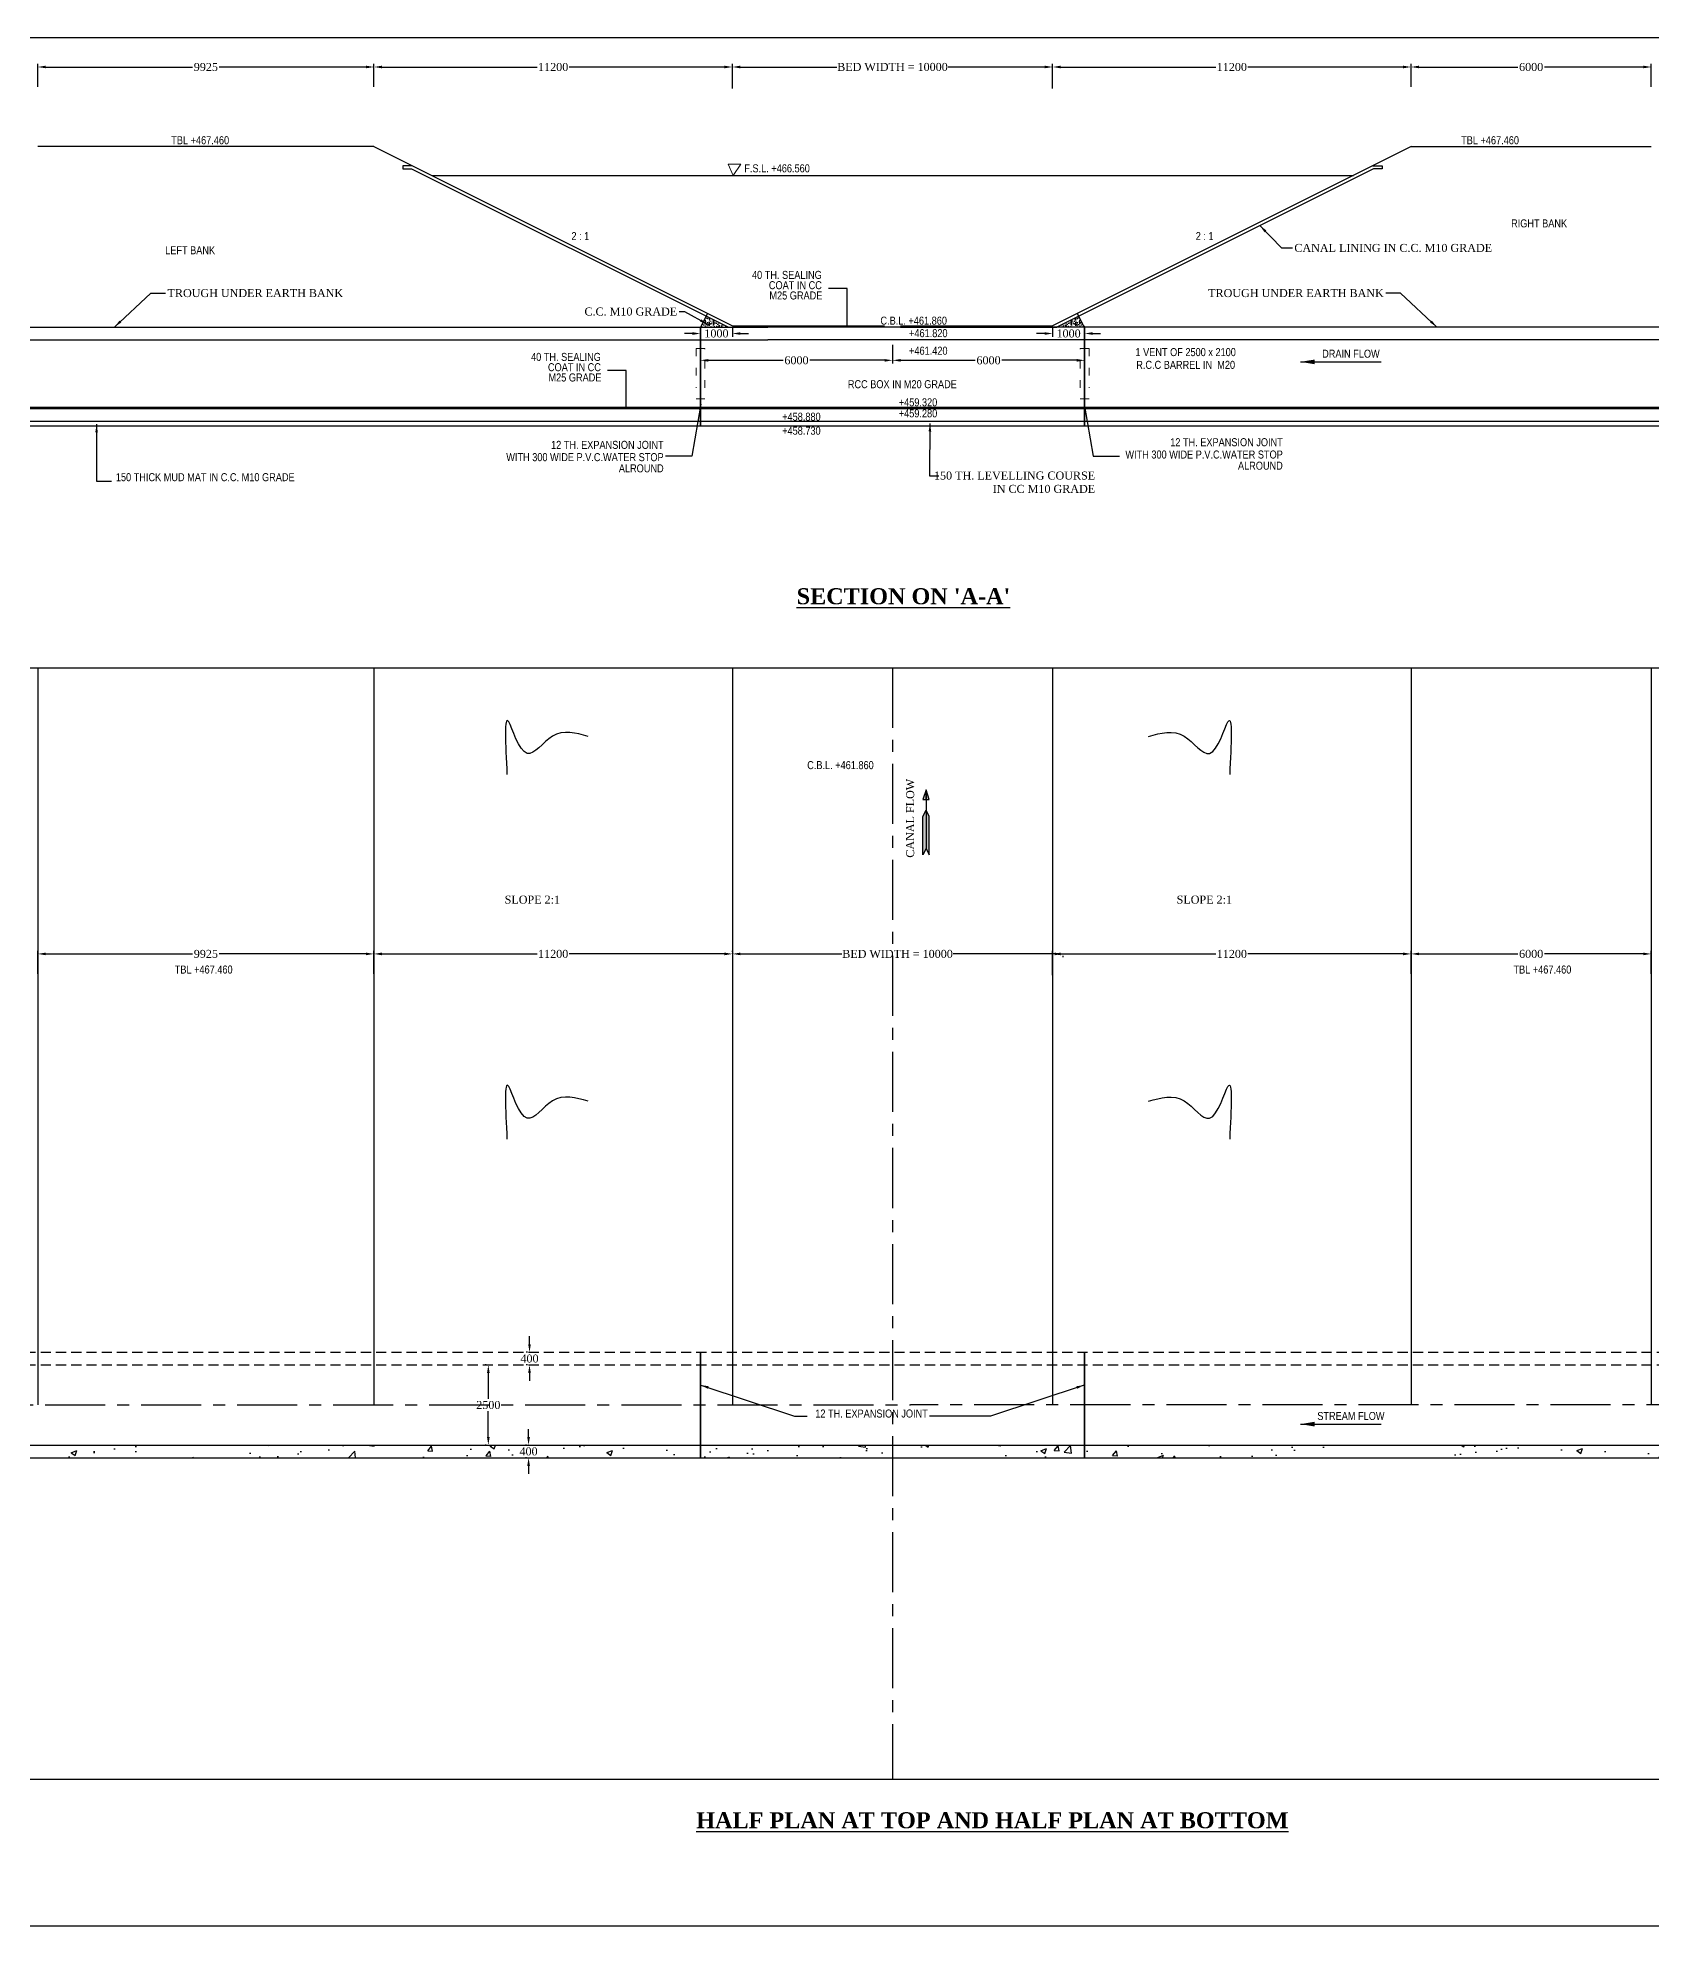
# Model space of a CAD drawing. Header units: millimetres. Extents: x 80 to 10631, y 46 to 2573.
# Drawn here: x 5536 to 6040, y 768 to 1358 of the extents above; entities that cross this region are included whole.
import ezdxf
from ezdxf.enums import TextEntityAlignment as Align

# ---------------------------------------------------------------- set-up
doc = ezdxf.new("R2010")
doc.units = ezdxf.units.MM
for name, pattern in [('ACAD_ISO03W100', [30, 12, -18]), ('CENTER', [2, 1.25, -0.25, 0.25, -0.25]), ('DASHED', [19.05, 12.7, -6.35])]:
    doc.linetypes.add(name, pattern=pattern)
doc.layers.add('STEEL', color=5, linetype='Continuous')
doc.layers.add('TEXT_GENERAL', color=4, linetype='Continuous')
doc.styles.add('ARIAL NARROW', font='ARIALN.TTF')
doc.styles.get("Standard").update_dxf_attribs({"font": 'times.ttf', "height": 2.5})
doc.styles.add('TNR_2.5', font='times.ttf', dxfattribs={"height": 2.5})
doc.dimstyles.new('STANDARD$7', dxfattribs={"dimtxt": 2, "dimasz": 2, "dimexe": 1.25, "dimexo": 0.625, "dimtad": 1, "dimdec": 0, "dimlfac": 0.5, "dimdsep": 46, "dimtxsty": 'Standard', "dimcen": 2.5, "dimadec": 0, "dimazin": 0, "dimtfac": 1, "dimtdec": 0, "dimtmove": 0, "dimatfit": 3, "dimfxl": 1, "dimtolj": 1, "dimtzin": 0, "dimarcsym": 0})
doc.dimstyles.new('STYLE_ESH', dxfattribs={"dimtxt": 2.5, "dimasz": 2.5, "dimexe": 1, "dimexo": 0.625, "dimtad": 0, "dimtih": 1, "dimtoh": 1, "dimdec": 0, "dimlfac": 100, "dimzin": 9, "dimdsep": 46, "dimtxsty": 'TNR_2.5', "dimcen": 2.5, "dimadec": 0, "dimazin": 2, "dimtfac": 1, "dimtdec": 0, "dimtofl": 0, "dimtmove": 2, "dimatfit": 3, "dimfxl": 1, "dimarcsym": 0})

# ---------------------------------------------------------------- blocks, each defined once
blk = doc.blocks.new('*D97')
at = {"color": 0, "lineweight": -2, "transparency": 16777216}
for p, q in [((5536.04, 1342.49), (5536.04, 1349.7)), ((5538.54, 1348.7), (5584.42, 1348.7)), ((5638.54, 1348.7), (5592.66, 1348.7)), ((5641.04, 1342.49), (5641.04, 1349.7))]:
    blk.add_line(p, q, dxfattribs=at)
at = {"color": 0, "transparency": 16777216}
for points in [[(5538.54, 1349.12), (5538.54, 1348.29), (5536.04, 1348.7)], [(5638.54, 1349.12), (5638.54, 1348.29), (5641.04, 1348.7)]]:
    blk.add_solid(points, dxfattribs=at)
at = {"layer": 'Defpoints', "color": 0, "transparency": 16777216}
for p in [(5641.04, 1348.7), (5536.04, 1341.86), (5641.04, 1341.86)]:
    blk.add_point(p, dxfattribs=at)
at = {"color": 0, "transparency": 16777216, "insert": (5588.54, 1348.7), "char_height": 2.5, "attachment_point": 5, "style": 'TNR_2.5'}
blk.add_mtext('9925', dxfattribs=at)
blk = doc.blocks.new('*D98')
at = {"color": 0, "lineweight": -2, "transparency": 16777216}
for p, q in [((5641.04, 1342.49), (5641.04, 1349.7)), ((5643.54, 1348.7), (5692.08, 1348.7)), ((5750.54, 1348.7), (5702, 1348.7)), ((5753.04, 1342.02), (5753.04, 1349.7))]:
    blk.add_line(p, q, dxfattribs=at)
at = {"color": 0, "transparency": 16777216}
for points in [[(5643.54, 1349.12), (5643.54, 1348.29), (5641.04, 1348.7)], [(5750.54, 1349.12), (5750.54, 1348.29), (5753.04, 1348.7)]]:
    blk.add_solid(points, dxfattribs=at)
at = {"layer": 'Defpoints', "color": 0, "transparency": 16777216}
for p in [(5753.04, 1348.7), (5641.04, 1341.86), (5753.04, 1341.39)]:
    blk.add_point(p, dxfattribs=at)
at = {"color": 0, "transparency": 16777216, "insert": (5697.04, 1348.7), "char_height": 2.5, "attachment_point": 5, "style": 'TNR_2.5'}
blk.add_mtext('11200', dxfattribs=at)
blk = doc.blocks.new('*D99')
at = {"layer": 'Defpoints', "color": 0, "transparency": 16777216}
for p in [(6040.04, 1348.7), (5965.04, 1341.86), (6040.04, 1341.86)]:
    blk.add_point(p, dxfattribs=at)
at = {"layer": 'TEXT_GENERAL', "color": 0, "lineweight": -2, "transparency": 16777216}
for p, q in [((5965.04, 1342.49), (5965.04, 1349.7)), ((5967.54, 1348.7), (5998.37, 1348.7)), ((6037.54, 1348.7), (6006.71, 1348.7)), ((6040.04, 1342.49), (6040.04, 1349.7))]:
    blk.add_line(p, q, dxfattribs=at)
at = {"layer": 'TEXT_GENERAL', "color": 0, "transparency": 16777216}
for points in [[(5967.54, 1349.12), (5967.54, 1348.29), (5965.04, 1348.7)], [(6037.54, 1349.12), (6037.54, 1348.29), (6040.04, 1348.7)]]:
    blk.add_solid(points, dxfattribs=at)
at = {"layer": 'TEXT_GENERAL', "color": 0, "lineweight": 5, "transparency": 16777216, "insert": (6002.54, 1348.7), "char_height": 2.5, "attachment_point": 5, "style": 'TNR_2.5'}
blk.add_mtext('6000', dxfattribs=at)
blk = doc.blocks.new('*D100')
at = {"color": 0, "lineweight": -2, "transparency": 16777216}
for p, q in [((5853.04, 1342.02), (5853.04, 1349.7)), ((5855.54, 1348.7), (5904.08, 1348.7)), ((5962.54, 1348.7), (5914, 1348.7)), ((5965.04, 1342.49), (5965.04, 1349.7))]:
    blk.add_line(p, q, dxfattribs=at)
at = {"color": 0, "transparency": 16777216}
for points in [[(5855.54, 1349.12), (5855.54, 1348.29), (5853.04, 1348.7)], [(5962.54, 1349.12), (5962.54, 1348.29), (5965.04, 1348.7)]]:
    blk.add_solid(points, dxfattribs=at)
at = {"layer": 'Defpoints', "color": 0, "transparency": 16777216}
for p in [(5853.04, 1348.7), (5853.04, 1341.39), (5965.04, 1341.86)]:
    blk.add_point(p, dxfattribs=at)
at = {"color": 0, "transparency": 16777216, "insert": (5909.04, 1348.7), "char_height": 2.5, "attachment_point": 5, "style": 'TNR_2.5'}
blk.add_mtext('11200', dxfattribs=at)
blk = doc.blocks.new('*D101')
at = {"color": 0, "lineweight": -2, "transparency": 16777216}
for p, q in [((5753.02, 1349.24), (5753.02, 1349.7)), ((5755.52, 1348.7), (5785.62, 1348.7)), ((5850.54, 1348.7), (5820.44, 1348.7)), ((5853.04, 1349.33), (5853.04, 1349.7))]:
    blk.add_line(p, q, dxfattribs=at)
at = {"color": 0, "transparency": 16777216}
for points in [[(5755.52, 1349.12), (5755.52, 1348.29), (5753.02, 1348.7)], [(5850.54, 1349.12), (5850.54, 1348.29), (5853.04, 1348.7)]]:
    blk.add_solid(points, dxfattribs=at)
at = {"layer": 'Defpoints', "color": 0, "transparency": 16777216}
for p in [(5753.02, 1348.61), (5853.04, 1348.7), (5853.04, 1348.7)]:
    blk.add_point(p, dxfattribs=at)
at = {"color": 0, "transparency": 16777216, "insert": (5803.03, 1348.7), "char_height": 2.5, "attachment_point": 5, "style": 'TNR_2.5'}
blk.add_mtext('BED WIDTH = 10000', dxfattribs=at)
blk = doc.blocks.new('*D129')
at = {"color": 0, "lineweight": -2, "transparency": 16777216}
for p, q in [((5740.55, 1265.44), (5738.05, 1265.44)), ((5743.05, 1266.83), (5743.05, 1264.44)), ((5753.04, 1267.23), (5753.04, 1264.44)), ((5755.54, 1265.44), (5758.04, 1265.44))]:
    blk.add_line(p, q, dxfattribs=at)
at = {"color": 0, "transparency": 16777216}
for points in [[(5740.55, 1265.85), (5740.55, 1265.02), (5743.05, 1265.44)], [(5755.54, 1265.85), (5755.54, 1265.02), (5753.04, 1265.44)]]:
    blk.add_solid(points, dxfattribs=at)
at = {"layer": 'Defpoints', "color": 0, "transparency": 16777216}
for p in [(5743.05, 1267.45), (5743.05, 1265.44), (5753.04, 1267.85)]:
    blk.add_point(p, dxfattribs=at)
at = {"color": 0, "transparency": 16777216, "insert": (5748.04, 1265.44), "char_height": 2.5, "attachment_point": 5, "style": 'TNR_2.5'}
blk.add_mtext('1000', dxfattribs=at)
blk = doc.blocks.new('*D130')
at = {"color": 0, "lineweight": -2, "transparency": 16777216}
for p, q in [((5850.54, 1265.44), (5848.04, 1265.44)), ((5853.04, 1267.23), (5853.04, 1264.44)), ((5863.03, 1267.23), (5863.03, 1264.44)), ((5865.53, 1265.44), (5868.03, 1265.44))]:
    blk.add_line(p, q, dxfattribs=at)
at = {"color": 0, "transparency": 16777216}
for points in [[(5850.54, 1265.85), (5850.54, 1265.02), (5853.04, 1265.44)], [(5865.53, 1265.85), (5865.53, 1265.02), (5863.03, 1265.44)]]:
    blk.add_solid(points, dxfattribs=at)
at = {"layer": 'Defpoints', "color": 0, "transparency": 16777216}
for p in [(5853.04, 1267.85), (5863.03, 1267.85), (5863.03, 1265.44)]:
    blk.add_point(p, dxfattribs=at)
at = {"color": 0, "transparency": 16777216, "insert": (5858.04, 1265.44), "char_height": 2.5, "attachment_point": 5, "style": 'TNR_2.5'}
blk.add_mtext('1000', dxfattribs=at)
blk = doc.blocks.new('*D133')
at = {"color": 0, "lineweight": -2, "transparency": 16777216}
for p, q in [((5536.04, 1065.39), (5536.04, 1072.61)), ((5538.54, 1071.61), (5584.42, 1071.61)), ((5638.54, 1071.61), (5592.66, 1071.61)), ((5641.04, 1065.39), (5641.04, 1072.61))]:
    blk.add_line(p, q, dxfattribs=at)
at = {"color": 0, "transparency": 16777216}
for points in [[(5538.54, 1072.02), (5538.54, 1071.19), (5536.04, 1071.61)], [(5638.54, 1072.02), (5638.54, 1071.19), (5641.04, 1071.61)]]:
    blk.add_solid(points, dxfattribs=at)
at = {"layer": 'Defpoints', "color": 0, "transparency": 16777216}
for p in [(5641.04, 1071.61), (5536.04, 1064.77), (5641.04, 1064.77)]:
    blk.add_point(p, dxfattribs=at)
at = {"color": 0, "transparency": 16777216, "insert": (5588.54, 1071.61), "char_height": 2.5, "attachment_point": 5, "style": 'TNR_2.5'}
blk.add_mtext('9925', dxfattribs=at)
blk = doc.blocks.new('*D140')
at = {"color": 0, "lineweight": -2, "transparency": 16777216}
for p, q in [((5965.04, 1065.39), (5965.04, 1072.61)), ((5967.54, 1071.61), (5998.37, 1071.61)), ((6037.54, 1071.61), (6006.71, 1071.61)), ((6040.04, 1065.39), (6040.04, 1072.61))]:
    blk.add_line(p, q, dxfattribs=at)
at = {"color": 0, "transparency": 16777216}
for points in [[(5967.54, 1072.02), (5967.54, 1071.19), (5965.04, 1071.61)], [(6037.54, 1072.02), (6037.54, 1071.19), (6040.04, 1071.61)]]:
    blk.add_solid(points, dxfattribs=at)
at = {"layer": 'Defpoints', "color": 0, "transparency": 16777216}
for p in [(5965.04, 1071.61), (5965.04, 1064.77), (6040.04, 1064.77)]:
    blk.add_point(p, dxfattribs=at)
at = {"color": 0, "transparency": 16777216, "insert": (6002.54, 1071.61), "char_height": 2.5, "attachment_point": 5, "style": 'TNR_2.5'}
blk.add_mtext('6000', dxfattribs=at)
blk = doc.blocks.new('*D141')
at = {"color": 0, "lineweight": -2, "transparency": 16777216}
for p, q in [((5641.04, 1072.23), (5641.04, 1072.61)), ((5643.54, 1071.61), (5692.08, 1071.61)), ((5750.54, 1071.61), (5702, 1071.61)), ((5753.04, 1072.23), (5753.04, 1072.61))]:
    blk.add_line(p, q, dxfattribs=at)
at = {"color": 0, "transparency": 16777216}
for points in [[(5643.54, 1072.02), (5643.54, 1071.19), (5641.04, 1071.61)], [(5750.54, 1072.02), (5750.54, 1071.19), (5753.04, 1071.61)]]:
    blk.add_solid(points, dxfattribs=at)
at = {"layer": 'Defpoints', "color": 0, "transparency": 16777216}
for p in [(5641.04, 1071.61), (5753.04, 1071.61), (5753.04, 1071.61)]:
    blk.add_point(p, dxfattribs=at)
at = {"color": 0, "transparency": 16777216, "insert": (5697.04, 1071.61), "char_height": 2.5, "attachment_point": 5, "style": 'TNR_2.5'}
blk.add_mtext('11200', dxfattribs=at)
blk = doc.blocks.new('*D143')
at = {"color": 0, "lineweight": -2, "transparency": 16777216}
for p, q in [((5753.04, 1072.23), (5753.04, 1072.6)), ((5755.54, 1071.6), (5787.2, 1071.6)), ((5853.69, 1071.6), (5822.02, 1071.6)), ((5856.19, 1070.98), (5856.19, 1070.6))]:
    blk.add_line(p, q, dxfattribs=at)
at = {"color": 0, "transparency": 16777216}
for points in [[(5755.54, 1072.02), (5755.54, 1071.19), (5753.04, 1071.6)], [(5853.69, 1072.02), (5853.69, 1071.19), (5856.19, 1071.6)]]:
    blk.add_solid(points, dxfattribs=at)
at = {"layer": 'Defpoints', "color": 0, "transparency": 16777216}
for p in [(5753.04, 1071.6), (5856.19, 1071.6), (5856.19, 1071.6)]:
    blk.add_point(p, dxfattribs=at)
at = {"color": 0, "transparency": 16777216, "insert": (5804.61, 1071.6), "char_height": 2.5, "attachment_point": 5, "style": 'TNR_2.5'}
blk.add_mtext('BED WIDTH = 10000', dxfattribs=at)
blk = doc.blocks.new('*D142')
at = {"color": 0, "lineweight": -2, "transparency": 16777216}
for p, q in [((5853.04, 1064.92), (5853.04, 1072.6)), ((5855.54, 1071.6), (5904.08, 1071.6)), ((5962.54, 1071.6), (5914, 1071.6)), ((5965.04, 1065.39), (5965.04, 1072.6))]:
    blk.add_line(p, q, dxfattribs=at)
at = {"color": 0, "transparency": 16777216}
for points in [[(5855.54, 1072.02), (5855.54, 1071.19), (5853.04, 1071.6)], [(5962.54, 1072.02), (5962.54, 1071.19), (5965.04, 1071.6)]]:
    blk.add_solid(points, dxfattribs=at)
at = {"layer": 'Defpoints', "color": 0, "transparency": 16777216}
for p in [(5853.04, 1071.6), (5853.04, 1064.29), (5965.04, 1064.76)]:
    blk.add_point(p, dxfattribs=at)
at = {"color": 0, "transparency": 16777216, "insert": (5909.04, 1071.6), "char_height": 2.5, "attachment_point": 5, "style": 'TNR_2.5'}
blk.add_mtext('11200', dxfattribs=at)
blk = doc.blocks.new('*D146')
at = {"color": 0, "lineweight": -2, "transparency": 16777216}
for p, q in [((5689.64, 949.68), (5689.64, 952.18)), ((5689.02, 947.18), (5688.64, 947.18)), ((5689.02, 943.18), (5688.64, 943.18)), ((5689.64, 940.68), (5689.64, 938.18))]:
    blk.add_line(p, q, dxfattribs=at)
at = {"color": 0, "transparency": 16777216}
for points in [[(5689.23, 949.68), (5690.06, 949.68), (5689.64, 947.18)], [(5689.23, 940.68), (5690.06, 940.68), (5689.64, 943.18)]]:
    blk.add_solid(points, dxfattribs=at)
at = {"layer": 'Defpoints', "color": 0, "transparency": 16777216}
for p in [(5689.64, 947.18), (5689.64, 943.18), (5689.64, 943.18)]:
    blk.add_point(p, dxfattribs=at)
at = {"color": 0, "transparency": 16777216, "insert": (5689.64, 945.18), "char_height": 2.5, "attachment_point": 5, "style": 'TNR_2.5'}
blk.add_mtext('400', dxfattribs=at)
blk = doc.blocks.new('*D147')
at = {"color": 0, "lineweight": -2, "transparency": 16777216}
for p, q in [((5676.15, 943.18), (5675.78, 943.18)), ((5676.78, 940.68), (5676.78, 932.57)), ((5676.78, 920.67), (5676.78, 928.78)), ((5676.15, 918.17), (5675.78, 918.17))]:
    blk.add_line(p, q, dxfattribs=at)
at = {"color": 0, "transparency": 16777216}
for points in [[(5676.36, 940.68), (5677.2, 940.68), (5676.78, 943.18)], [(5676.36, 920.67), (5677.2, 920.67), (5676.78, 918.17)]]:
    blk.add_solid(points, dxfattribs=at)
at = {"layer": 'Defpoints', "color": 0, "transparency": 16777216}
for p in [(5676.78, 943.18), (5676.78, 918.17), (5676.78, 918.17)]:
    blk.add_point(p, dxfattribs=at)
at = {"color": 0, "transparency": 16777216, "insert": (5676.78, 930.67), "char_height": 2.5, "attachment_point": 5, "style": 'TNR_2.5'}
blk.add_mtext('2500', dxfattribs=at)
blk = doc.blocks.new('*D148')
at = {"color": 0, "lineweight": -2, "transparency": 16777216}
for p, q in [((5689.35, 920.67), (5689.35, 923.17)), ((5688.73, 918.17), (5688.35, 918.17)), ((5688.73, 914.17), (5688.35, 914.17)), ((5689.35, 911.67), (5689.35, 909.17))]:
    blk.add_line(p, q, dxfattribs=at)
at = {"color": 0, "transparency": 16777216}
for points in [[(5688.93, 920.67), (5689.77, 920.67), (5689.35, 918.17)], [(5688.93, 911.67), (5689.77, 911.67), (5689.35, 914.17)]]:
    blk.add_solid(points, dxfattribs=at)
at = {"layer": 'Defpoints', "color": 0, "transparency": 16777216}
for p in [(5689.35, 918.17), (5689.35, 914.17), (5689.35, 914.17)]:
    blk.add_point(p, dxfattribs=at)
at = {"color": 0, "transparency": 16777216, "insert": (5689.35, 916.17), "char_height": 2.5, "attachment_point": 5, "style": 'TNR_2.5'}
blk.add_mtext('400', dxfattribs=at)
blk = doc.blocks.new('*D166')
at = {"color": 0, "lineweight": -2, "transparency": 16777216}
for p, q in [((5743.05, 1261.88), (5743.05, 1256.06)), ((5745.55, 1257.06), (5768.87, 1257.06)), ((5800.54, 1257.06), (5777.21, 1257.06)), ((5803.04, 1261.88), (5803.04, 1256.06))]:
    blk.add_line(p, q, dxfattribs=at)
at = {"color": 0, "transparency": 16777216}
for points in [[(5745.55, 1257.47), (5745.55, 1256.64), (5743.05, 1257.06)], [(5800.54, 1257.47), (5800.54, 1256.64), (5803.04, 1257.06)]]:
    blk.add_solid(points, dxfattribs=at)
at = {"layer": 'Defpoints', "color": 0, "transparency": 16777216}
for p in [(5743.05, 1262.5), (5803.04, 1262.5), (5803.04, 1257.06)]:
    blk.add_point(p, dxfattribs=at)
at = {"color": 0, "transparency": 16777216, "insert": (5773.04, 1257.06), "char_height": 2.5, "attachment_point": 5, "style": 'TNR_2.5'}
blk.add_mtext('6000', dxfattribs=at)
blk = doc.blocks.new('*D167')
at = {"color": 0, "lineweight": -2, "transparency": 16777216}
for p, q in [((5803.04, 1261.88), (5803.04, 1256.06)), ((5805.54, 1257.06), (5828.86, 1257.06)), ((5860.53, 1257.06), (5837.21, 1257.06)), ((5863.03, 1261.88), (5863.03, 1256.06))]:
    blk.add_line(p, q, dxfattribs=at)
at = {"color": 0, "transparency": 16777216}
for points in [[(5805.54, 1257.47), (5805.54, 1256.64), (5803.04, 1257.06)], [(5860.53, 1257.47), (5860.53, 1256.64), (5863.03, 1257.06)]]:
    blk.add_solid(points, dxfattribs=at)
at = {"layer": 'Defpoints', "color": 0, "transparency": 16777216}
for p in [(5803.04, 1262.5), (5803.04, 1257.06), (5863.03, 1262.5)]:
    blk.add_point(p, dxfattribs=at)
at = {"color": 0, "transparency": 16777216, "insert": (5833.04, 1257.06), "char_height": 2.5, "attachment_point": 5, "style": 'TNR_2.5'}
blk.add_mtext('6000', dxfattribs=at)

msp = doc.modelspace()

# ---------------------------------------------------------------- hatches: boundary and pattern name
h = msp.add_hatch()
h.set_pattern_fill('AR-CONC', color=256, scale=0.01, style=0)
h.set_pattern_definition([(50, (29.4279, 557.8229), (1.8218467, -0.15939086), [0.1905, -2.0955]), (355, (29.4279, 557.823), (-0.35242826, 1.9105664), [0.1524, -1.6764]), (100.451, (29.5797, 557.8096), (1.469425, 1.7511669), [0.1619, -1.7809]), (46.1842, (29.4279, 558.331), (2.7107904, -0.4204233), [0.28575, -3.14325]), (96.6356, (29.6538, 558.296), (2.3740423, 2.4742556), [0.24285, -2.67135]), (351.184, (29.428, 558.331), (2.374046, 2.4742512), [0.2286, -2.5146]), (21, (29.6819, 558.2039), (1.5161488, -1.0226552), [0.1905, -2.0955]), (326, (29.6819, 558.204), (0.6180203, 1.84187966), [0.1524, -1.6764]), (71.4514, (29.8082, 558.1187), (2.1341649, 0.8192286), [0.1619, -1.7809]), (37.5, (29.4279, 557.8229), (0.03088603, 0.84555039), [0, -1.65608, 0, -1.7018, 0, -1.68275]), (7.5, (29.4279, 557.8229), (0.66819663, 1.00180575), [0, -0.97028, 0, -1.61798, 0, -0.64135]), (327.5, (28.86145, 557.8229), (1.35590595, -0.05728744), [0, -0.635, 0, -1.9812, 0, -2.6289]), (317.5, (28.6075, 557.8229), (1.48129181, 0.2542649), [0, -0.8255, 0, -1.31572, 0, -1.8669])])
h.paths.add_polyline_path([(5744.866, 1270.893), (5743.146, 1267.454), (5751.754, 1267.454)])
h = msp.add_hatch()
h.set_pattern_fill('AR-CONC', color=256, scale=0.01, style=0)
h.set_pattern_definition([(130, (11576.6508, 557.8229), (-1.8218467, -0.15939086), [0.1905, -2.0955]), (185, (11576.6508, 557.823), (0.35242826, 1.9105664), [0.1524, -1.6764]), (79.549, (11576.499, 557.8096), (-1.469425, 1.7511669), [0.1619, -1.7809]), (133.8158, (11576.6508, 558.331), (-2.7107904, -0.4204233), [0.28575, -3.14325]), (83.3644, (11576.4249, 558.296), (-2.3740423, 2.4742556), [0.24285, -2.67135]), (188.816, (11576.6508, 558.331), (-2.374046, 2.4742512), [0.2286, -2.5146]), (159, (11576.3968, 558.2039), (-1.5161488, -1.0226552), [0.1905, -2.0955]), (214, (11576.3968, 558.204), (-0.6180203, 1.84187966), [0.1524, -1.6764]), (108.5486, (11576.2704, 558.1187), (-2.1341649, 0.8192286), [0.1619, -1.7809]), (142.5, (11576.65076, 557.8229), (-0.03088603, 0.84555039), [0, -1.65608, 0, -1.7018, 0, -1.68275]), (172.5, (11576.6508, 557.8229), (-0.66819663, 1.00180575), [0, -0.97028, 0, -1.61798, 0, -0.64135]), (212.5, (11577.2172, 557.8229), (-1.35590595, -0.05728744), [0, -0.635, 0, -1.9812, 0, -2.6289]), (222.5, (11577.4712, 557.8229), (-1.48129181, 0.2542649), [0, -0.8255, 0, -1.31572, 0, -1.8669])])
h.paths.add_polyline_path([(5861.213, 1270.893), (5862.933, 1267.454), (5854.325, 1267.454)])
h = msp.add_hatch(color=256)
h.paths.add_polyline_path([(5812.526, 1114.536), (5813.526, 1116.536), (5813.526, 1104.536), (5812.526, 1102.536), (5812.526, 1104.536)])
h.paths.add_polyline_path([(5813.526, 1119.84), (5812.526, 1119.84), (5813.526, 1122.84), (5813.526, 1122.34)])
h = msp.add_hatch(color=256)
h.paths.add_polyline_path([(5814.526, 1114.536), (5813.526, 1116.536), (5813.526, 1104.536), (5814.526, 1102.536), (5814.526, 1104.536)])
h.paths.add_polyline_path([(5813.526, 1122.84), (5813.526, 1119.84), (5814.526, 1119.84)])
h = msp.add_hatch()
h.set_pattern_fill('AR-CONC', color=256, scale=0.1, style=0)
h.set_pattern_definition([(50, (20.571, 187.742), (18.218467, -1.59391), [1.905, -20.955]), (355, (20.571, 187.742), (-3.52428, 19.105664), [1.524, -16.764]), (100.451, (22.09, 187.609), (14.69425, 17.51167), [1.619, -17.809]), (46.1842, (20.571, 192.822), (27.1079, -4.20423), [2.8575, -31.4325]), (96.6356, (22.83, 192.47), (23.74042, 24.74256), [2.4285, -26.7135]), (351.184, (20.571, 192.822), (23.74046, 24.74251), [2.286, -25.146]), (21, (23.111, 191.552), (15.161488, -10.22655), [1.905, -20.955]), (326, (23.111, 191.552), (6.1802, 18.418797), [1.524, -16.764]), (71.4514, (24.375, 190.7), (21.34165, 8.192286), [1.619, -17.809]), (37.5, (20.5715, 187.7416), (0.30886, 8.455504), [0, -16.5608, 0, -17.018, 0, -16.8275]), (7.5, (20.5715, 187.742), (6.681966, 10.018057), [0, -9.7028, 0, -16.1798, 0, -6.4135]), (327.5, (14.907, 187.7416), (13.5590595, -0.5728744), [0, -6.35, 0, -19.812, 0, -26.289]), (317.5, (12.367, 187.742), (14.812918, 2.54265), [0, -8.255, 0, -13.1572, 0, -18.669])])
h.paths.add_polyline_path([(5808.394, 914.17), (5808.394, 918.17), (5506.394, 918.17), (5506.394, 914.17)])
h.paths.add_polyline_path([(5506.394, 918.17), (5501.394, 918.17), (5501.394, 914.17), (5506.394, 914.17)])
h.paths.add_polyline_path([(5686.051, 918.067), (5692.649, 918.067), (5692.649, 914.274), (5686.051, 914.274)], flags=24)
h = msp.add_hatch()
h.set_pattern_fill('AR-CONC', color=256, scale=0.1, style=0)
h.set_pattern_definition([(50, (0, 0), (18.218467, -1.59391), [1.905, -20.955]), (355, (0, 0), (-3.52428, 19.105664), [1.524, -16.764]), (100.451, (1.518, -0.133), (14.69425, 17.51167), [1.619, -17.809]), (46.1842, (0, 5.08), (27.1079, -4.20423), [2.8575, -31.4325]), (96.6356, (2.26, 4.73), (23.74042, 24.74256), [2.4285, -26.7135]), (351.184, (0, 5.08), (23.74046, 24.74251), [2.286, -25.146]), (21, (2.54, 3.81), (15.161488, -10.226552), [1.905, -20.955]), (326, (2.54, 3.81), (6.1802, 18.418797), [1.524, -16.764]), (71.4514, (3.803, 2.958), (21.34165, 8.192286), [1.619, -17.809]), (37.5, (0, 0), (0.30886, 8.455504), [0, -16.5608, 0, -17.018, 0, -16.8275]), (7.5, (0, 0), (6.681966, 10.018057), [0, -9.7028, 0, -16.1798, 0, -6.4135]), (327.5, (-5.664, 0), (13.5590595, -0.5728744), [0, -6.35, 0, -19.812, 0, -26.289]), (317.5, (-8.204, 0), (14.812918, 2.54265), [0, -8.255, 0, -13.1572, 0, -18.669])])
h.paths.add_polyline_path([(6076.039, 914.17), (6076.039, 918.17), (5803.039, 918.17), (5803.039, 914.17)])

# ---------------------------------------------------------------- linework, layer by layer
for p, q in [((6436.087, 1357.834), (5272.993, 1357.834)), ((5641.039, 1323.854), (5536.039, 1323.854)), ((5641.039, 1323.854), (5753.039, 1267.854)), ((5965.039, 1323.854), (5853.039, 1267.854)), ((5965.039, 1323.854), (6040.039, 1323.854)), ((5653.039, 1317.854), (5650.039, 1317.854)), ((5650.039, 1317.854), (5650.039, 1316.854)), ((5650.039, 1316.854), (5652.803, 1316.854)), ((5652.803, 1316.854), (5751.754, 1267.454)), ((5953.275, 1316.854), (5854.325, 1267.454)), ((5953.039, 1317.854), (5956.039, 1317.854)), ((5956.039, 1316.854), (5953.275, 1316.854)), ((5956.039, 1317.854), (5956.039, 1316.854)), ((5659.194, 1314.854), (5800.539, 1314.854)), ((5800.539, 1314.854), (5947.039, 1314.854)), ((5743.146, 1267.454), (5745.285, 1271.731)), ((5862.933, 1267.454), (5860.794, 1271.731)), ((5475.039, 1267.454), (5764.039, 1267.454)), ((5475.039, 1263.454), (5764.039, 1263.454)), ((5743.048, 1267.454), (5743.048, 1236.554)), ((5753.039, 1267.854), (5800.539, 1267.854)), ((6101.039, 1267.454), (5764.039, 1267.454)), ((6101.039, 1263.454), (5764.039, 1263.454)), ((5805.539, 1267.854), (5853.039, 1267.854)), ((5805.539, 1267.454), (5854.325, 1267.454)), ((5863.133, 1266.388), (5862.933, 1266.388)), ((5863.031, 1267.454), (5863.031, 1236.554)), ((5863.033, 1266.388), (5863.033, 1267.878)), ((5475.039, 1242.454), (6101.039, 1242.454)), ((5475.039, 1242.054), (6101.039, 1242.054)), ((5475.039, 1238.054), (6101.039, 1238.054)), ((5475.039, 1236.554), (6101.039, 1236.554)), ((5336.236, 1160.974), (6263.806, 1160.974)), ((5536.039, 1160.986), (5536.039, 930.692)), ((5641.039, 1160.974), (5641.039, 930.679)), ((5753.039, 1160.974), (5753.039, 930.679)), ((5853.039, 1160.974), (5853.039, 930.679)), ((5965.039, 1160.974), (5965.039, 930.679)), ((6040.039, 1160.974), (6040.039, 930.679)), ((5813.526, 1122.84), (5812.526, 1119.84)), ((5814.526, 1119.84), (5813.526, 1122.84)), ((5813.526, 1119.84), (5813.526, 1122.84)), ((5813.526, 1122.84), (5813.526, 1122.34)), ((5813.526, 1122.84), (5813.526, 1104.536)), ((5812.526, 1119.84), (5814.526, 1119.84)), ((5812.526, 1114.536), (5813.526, 1116.536)), ((5814.526, 1114.536), (5813.526, 1116.536)), ((5812.526, 1104.536), (5812.526, 1114.536)), ((5814.526, 1104.536), (5814.526, 1114.536)), ((5813.526, 1104.536), (5812.526, 1102.536)), ((5812.526, 1102.536), (5812.526, 1104.536)), ((5813.526, 1104.536), (5814.526, 1102.536)), ((5814.526, 1102.536), (5814.526, 1104.536)), ((5743.048, 947.179), (5743.048, 914.17)), ((5863.031, 947.179), (5863.031, 914.17)), ((5475.039, 918.17), (6101.039, 918.17)), ((5475.039, 914.17), (6101.039, 914.17)), ((5336.236, 813.778), (6263.806, 813.778)), ((6436.087, 767.834), (5272.993, 767.834))]:
    msp.add_line(p, q)
at = {"linetype": 'CENTER', "ltscale": 15}
for p, q in [((5803.039, 1160.974), (5803.039, 813.778)), ((5328.328, 930.679), (5808.688, 930.679)), ((6267.327, 930.679), (5808.688, 930.679))]:
    msp.add_line(p, q, dxfattribs=at)
at = {"linetype": 'DASHED', "ltscale": 0.25}
for p, q in [((5475.039, 947.179), (6101.039, 947.179)), ((5475.039, 943.179), (6101.039, 943.179))]:
    msp.add_line(p, q, dxfattribs=at)
for points in [[(5707.97, 1139.556), (5696.795, 1139.618), (5688.897, 1134.249), (5683.148, 1144.152), (5682.608, 1127.672)], [(5883.001, 1139.556), (5894.176, 1139.618), (5902.074, 1134.249), (5907.823, 1144.152), (5908.363, 1127.672)], [(5707.97, 1025.615), (5696.795, 1025.678), (5688.897, 1020.309), (5683.148, 1030.211), (5682.608, 1013.731)], [(5883.001, 1025.615), (5894.176, 1025.678), (5902.074, 1020.309), (5907.823, 1030.211), (5908.363, 1013.731)]]:
    msp.add_spline(points, degree=3)
at = {"layer": 'STEEL', "color": 0, "lineweight": 5}
for p, q in [((5751.682, 1318.294), (5755.667, 1318.294)), ((5753.312, 1314.854), (5751.682, 1318.294)), ((5755.667, 1318.294), (5753.312, 1314.854)), ((5806.471, 1267.854), (5849.391, 1267.854))]:
    msp.add_line(p, q, dxfattribs=at)
at = {"layer": 'TEXT_GENERAL', "color": 0, "lineweight": 5}
for p, q in [((5742.946, 1267.454), (5742.946, 1236.554)), ((5743.146, 1267.454), (5743.146, 1236.554)), ((5862.933, 1267.454), (5862.933, 1236.554)), ((5863.133, 1267.454), (5863.133, 1236.554)), ((5744.325, 1260.716), (5741.654, 1260.716)), ((5861.754, 1260.716), (5864.425, 1260.716)), ((5741.654, 1245.002), (5744.425, 1245.002)), ((5864.425, 1245.002), (5861.654, 1245.002)), ((5742.946, 947.179), (5742.946, 914.17)), ((5743.146, 947.179), (5743.146, 914.17)), ((5862.933, 947.179), (5862.933, 914.17)), ((5863.133, 947.179), (5863.133, 914.17))]:
    msp.add_line(p, q, dxfattribs=at)
at = {"layer": 'TEXT_GENERAL', "color": 0, "linetype": 'ACAD_ISO03W100', "lineweight": 5, "ltscale": 0.2}
for p, q in [((5741.654, 1260.716), (5741.654, 1248.502)), ((5744.425, 1248.502), (5744.425, 1260.616)), ((5861.654, 1248.502), (5861.654, 1260.616)), ((5864.425, 1260.716), (5864.425, 1248.502))]:
    msp.add_line(p, q, dxfattribs=at)
at = {"layer": 'TEXT_GENERAL', "color": 0, "lineweight": 5}
for centre, start, end in [((5744.325, 1260.616), 0, 90), ((5861.754, 1260.616), 90, 180)]:
    msp.add_arc(centre, 0.1, start, end, dxfattribs=at)

# ---------------------------------------------------------------- texts
at = {"char_height": 2.5, "width": 150, "style": 'TNR_2.5'}
for s, insert, attachment_point in [('CANAL LINING IN C.C. M10 GRADE', (5928.558, 1293.433), 1), ('TROUGH UNDER EARTH BANK', (5576.578, 1279.324), 1), ('TROUGH UNDER EARTH BANK', (5956.501, 1279.324), 3), ('C.C. M10 GRADE', (5735.77, 1271), 9), ('150 TH. LEVELLING COURSE\\PIN CC M10 GRADE', (5866.332, 1222.315), 3)]:
    msp.add_mtext(s, dxfattribs=dict(at, insert=insert, attachment_point=attachment_point))
for s, insert, char_height, width, attachment_point in [("{\\fTimes New Roman|b1|i0|c0|p18;\\LSECTION ON 'A-A'}", (5773.095, 1185.858), 5, 69, 1), ('SLOPE 2:1', (5681.88, 1089.822), 2.5, 25, 1), ('SLOPE 2:1', (5909.091, 1089.822), 2.5, 25, 3), ('{\\fTimes New Roman|b1|i0|c0|p18;\\LHALF PLAN AT TOP AND HALF PLAN AT BOTTOM}', (5741.717, 803.449), 5, 190.25, 1)]:
    msp.add_mtext(s, dxfattribs=dict(insert=insert, char_height=char_height, width=width, attachment_point=attachment_point))
at = {"insert": (5807.293, 1101.667), "char_height": 2.5, "width": 27.6381, "attachment_point": 1, "rotation": 90}
msp.add_mtext('CANAL FLOW', dxfattribs=at)
at = {"layer": 'TEXT_GENERAL', "color": 0, "lineweight": 5, "style": 'ARIAL NARROW'}
for s, p in [('TBL +467.460', (5586.776, 1325.818)), ('TBL +467.460', (5989.697, 1325.818)), ('RIGHT BANK', (6005.018, 1299.844)), ('LEFT BANK', (5583.632, 1291.44)), ('2 : 1', (5705.527, 1295.908)), ('2 : 1', (5900.551, 1295.908)), ('+461.820', (5814.215, 1265.546)), ('+461.420', (5814.215, 1260.065)), ('1 VENT OF 2500 x 2100', (5894.61, 1259.633)), ('R.C.C BARREL IN  M20', (5894.61, 1255.65)), ('DRAIN FLOW', (5946.23, 1259.132)), ('+459.320', (5811.001, 1243.946)), ('+458.880', (5774.584, 1239.439)), ('+459.280', (5811.001, 1240.503)), ('+458.730', (5774.584, 1235.069)), ('TBL +467.460', (5587.86, 1066.73)), ('TBL +467.460', (6006.046, 1066.73)), ('STREAM FLOW', (5946.23, 927.254))]:
    msp.add_text(s, height=2.5, dxfattribs=at).set_placement(p, align=Align.MIDDLE)
for s, p in [('F.S.L. +466.560', (5756.747, 1318.297)), ('C.B.L. +461.860', (5799.268, 1270.706)), ('C.B.L. +461.860', (5776.389, 1131.848))]:
    msp.add_text(s, height=2.5, dxfattribs=at).set_placement(p, align=Align.TOP_LEFT)
for s, p in [('40 TH. SEALING ', (5781.743, 1281.745)), ('COAT IN CC', (5780.963, 1278.532)), ('M25 GRADE', (5781.13, 1275.326)), ('40 TH. SEALING ', (5712.726, 1256.124)), ('COAT IN CC', (5711.947, 1252.912)), ('M25 GRADE', (5712.113, 1249.706)), ('RCC BOX IN M20 GRADE', (5823.129, 1247.602)), ('WITH 300 WIDE P.V.C.WATER STOP', (5731.545, 1224.806)), ('12 TH. EXPANSION JOINT', (5731.545, 1228.648)), ('WITH 300 WIDE P.V.C.WATER STOP', (5924.95, 1225.633)), ('12 TH. EXPANSION JOINT', (5924.95, 1229.475)), ('150 THICK MUD MAT IN C.C. M10 GRADE', (5616.273, 1218.552)), ('ALROUND', (5731.545, 1221.313)), ('ALROUND', (5924.95, 1222.14)), ('12 TH. EXPANSION JOINT', (5814.072, 926.01))]:
    msp.add_text(s, height=2.5, dxfattribs=at).set_placement(p, align=Align.BOTTOM_RIGHT)

# ---------------------------------------------------------------- dimensions: what is measured, and where the dimension line sits
for base, p1, p2, text, picture, middle in [((5853.039, 1348.705), (5753.024, 1348.614), (5853.039, 1348.705), 'BED WIDTH = 10000', '*D101', (5803.032, 1348.705)), ((5641.039, 1348.705), (5536.039, 1341.863), (5641.039, 1341.863), '9925', '*D97', (5588.539, 1348.705)), ((5743.046, 1265.438), (5753.039, 1267.854), (5743.046, 1267.454), '1000', '*D129', (5748.043, 1265.438)), ((5803.039, 1257.058), (5743.048, 1262.504), (5803.039, 1262.504), '6000', '*D166', (5773.044, 1257.058)), ((5856.188, 1071.602), (5753.039, 1071.602), (5856.188, 1071.602), 'BED WIDTH = 10000', '*D143', (5804.613, 1071.602)), ((5641.039, 1071.607), (5536.039, 1064.766), (5641.039, 1064.766), '9925', '*D133', (5588.539, 1071.607))]:
    dim = msp.add_linear_dim(base=base, p1=p1, p2=p2, text=text, dimstyle='STYLE_ESH')
    dim.commit()
    dim.dimension.update_dxf_attribs({"geometry": picture, "text_midpoint": middle})
for base, p1, p2, picture, middle in [((5753.039, 1348.705), (5641.039, 1341.863), (5753.039, 1341.395), '*D98', (5697.039, 1348.705)), ((5753.039, 1071.607), (5641.039, 1071.607), (5753.039, 1071.607), '*D141', (5697.039, 1071.607))]:
    dim = msp.add_linear_dim(base=base, p1=p1, p2=p2, dimstyle='STYLE_ESH')
    dim.commit()
    dim.dimension.update_dxf_attribs({"geometry": picture, "text_midpoint": middle})
for base, p1, p2, angle, picture, middle in [((5853.039, 1348.705), (5965.039, 1341.863), (5853.039, 1341.395), 180, '*D100', (5909.039, 1348.705)), ((5853.039, 1071.602), (5965.039, 1064.761), (5853.039, 1064.293), 180, '*D142', (5909.039, 1071.602)), ((5689.644, 943.179), (5689.644, 947.179), (5689.644, 943.179), 90, '*D146', (5689.644, 945.179)), ((5689.35, 914.17), (5689.35, 918.17), (5689.35, 914.17), 90, '*D148', (5689.35, 916.17))]:
    dim = msp.add_linear_dim(base=base, p1=p1, p2=p2, angle=angle, dimstyle='STYLE_ESH')
    dim.commit()
    dim.dimension.update_dxf_attribs({"geometry": picture, "text_midpoint": middle})
for base, p1, p2, angle, text, picture, middle in [((5863.033, 1265.438), (5853.039, 1267.854), (5863.033, 1267.854), 180, '1000', '*D130', (5858.036, 1265.438)), ((5803.039, 1257.058), (5863.031, 1262.504), (5803.039, 1262.504), 180, '6000', '*D167', (5833.035, 1257.058)), ((5965.039, 1071.607), (6040.039, 1064.766), (5965.039, 1064.766), 180, '6000', '*D140', (6002.539, 1071.607)), ((5676.78, 918.17), (5676.78, 943.179), (5676.78, 918.17), 90, '2500', '*D147', (5676.78, 930.675))]:
    dim = msp.add_linear_dim(base=base, p1=p1, p2=p2, angle=angle, text=text, dimstyle='STYLE_ESH')
    dim.commit()
    dim.dimension.update_dxf_attribs({"geometry": picture, "text_midpoint": middle})
at = {"layer": 'TEXT_GENERAL', "color": 0, "lineweight": 5}
dim = msp.add_linear_dim(base=(6040.039, 1348.705), p1=(5965.039, 1341.863), p2=(6040.039, 1341.863), text='6000', dimstyle='STYLE_ESH', dxfattribs=at)
dim.commit()
dim.dimension.update_dxf_attribs({"geometry": '*D99', "text_midpoint": (6002.539, 1348.705)})

# ---------------------------------------------------------------- leaders
at = {"annotation_type": 0, "has_hookline": 1}
for points, hookline_direction, text_width in [([(5917.797, 1299.142), (5924.566, 1292.183), (5927.933, 1292.183)], 0, 60.175), ([(5560.015, 1267.454), (5571.316, 1278.074), (5575.953, 1278.074)], 0, 53.545), ([(5973.063, 1267.454), (5961.762, 1278.074), (5957.126, 1278.074)], 1, 53.545), ([(5745.309, 1268.296), (5738.178, 1272.25), (5736.395, 1272.25)], 1, 28.086)]:
    msp.add_leader(points, dimstyle='STYLE_ESH', override={"dimgap": 0.625, "dimtad": 0}, dxfattribs=dict(at, hookline_direction=hookline_direction, text_width=text_width))
for points in [[(5554.408, 1237.067), (5554.413, 1219.342), (5559.1, 1219.342)], [(5814.745, 1237.322), (5814.594, 1221.013), (5817.495, 1221.013)], [(5743.146, 936.918), (5772.424, 927.218), (5776.421, 927.218)], [(5862.933, 936.918), (5833.655, 927.218), (5814.547, 927.218)]]:
    msp.add_leader(points, dimstyle='STYLE_ESH', override={"dimgap": 0.625, "dimtad": 0})
at = {"layer": 'TEXT_GENERAL', "color": 0, "lineweight": 5}
for points, override in [([(5788.881, 1267.819), (5788.881, 1279.454), (5783.052, 1279.454)], {"dimscale": 88.888889, "dimtxt": 0.0275, "dimasz": 0.01, "dimexe": 0.012, "dimexo": 0, "dimgap": 0.008, "dimtad": 2, "dimlfac": 1, "dimzin": 1, "dimtxsty": 'ARIAL NARROW', "dimcen": 0.09, "dimtdec": 4, "dimtofl": 0, "dimtmove": 2, "dimtzin": 1}), ([(5930.464, 1256.575), (5955.644, 1256.575)], {"dimscale": 88.888889, "dimtxt": 0.0275, "dimasz": 0.05, "dimexe": 0.012, "dimexo": 0, "dimgap": 0.008, "dimtad": 2, "dimlfac": 1, "dimzin": 1, "dimtxsty": 'ARIAL NARROW', "dimcen": 0.09, "dimtdec": 4, "dimtofl": 0, "dimtmove": 2, "dimtzin": 1}), ([(5719.865, 1242.199), (5719.865, 1253.834), (5714.036, 1253.834)], {"dimscale": 88.888889, "dimtxt": 0.0275, "dimasz": 0.01, "dimexe": 0.012, "dimexo": 0, "dimgap": 0.008, "dimtad": 2, "dimlfac": 1, "dimzin": 1, "dimtxsty": 'ARIAL NARROW', "dimcen": 0.09, "dimtdec": 4, "dimtofl": 0, "dimtmove": 2, "dimtzin": 1}), ([(5743.146, 1243.338), (5740.325, 1227.133), (5732.088, 1227.133)], {"dimscale": 88.888889, "dimtxt": 0.025, "dimasz": 0.02, "dimexe": 0.02, "dimexo": 0.05, "dimgap": 0.008, "dimtad": 2, "dimlfac": 1, "dimzin": 1, "dimtxsty": 'ARIAL NARROW', "dimcen": 0.09, "dimtdec": 4, "dimtofl": 0, "dimtmove": 2, "dimtzin": 1}), ([(5862.933, 1243.338), (5865.754, 1227.133), (5873.99, 1227.133)], {"dimscale": 88.888889, "dimtxt": 0.025, "dimasz": 0.02, "dimexe": 0.02, "dimexo": 0.05, "dimgap": 0.008, "dimtad": 2, "dimlfac": 1, "dimzin": 1, "dimtxsty": 'ARIAL NARROW', "dimcen": 0.09, "dimtdec": 4, "dimtofl": 0, "dimtmove": 2, "dimtzin": 1}), ([(5930.464, 924.698), (5955.644, 924.698)], {"dimscale": 88.888889, "dimtxt": 0.0275, "dimasz": 0.05, "dimexe": 0.012, "dimexo": 0, "dimgap": 0.008, "dimtad": 2, "dimlfac": 1, "dimzin": 1, "dimtxsty": 'ARIAL NARROW', "dimcen": 0.09, "dimtdec": 4, "dimtofl": 0, "dimtmove": 2, "dimtzin": 1})]:
    msp.add_leader(points, dimstyle='STANDARD$7', override=override, dxfattribs=at)

doc.saveas('drawing.dxf')
